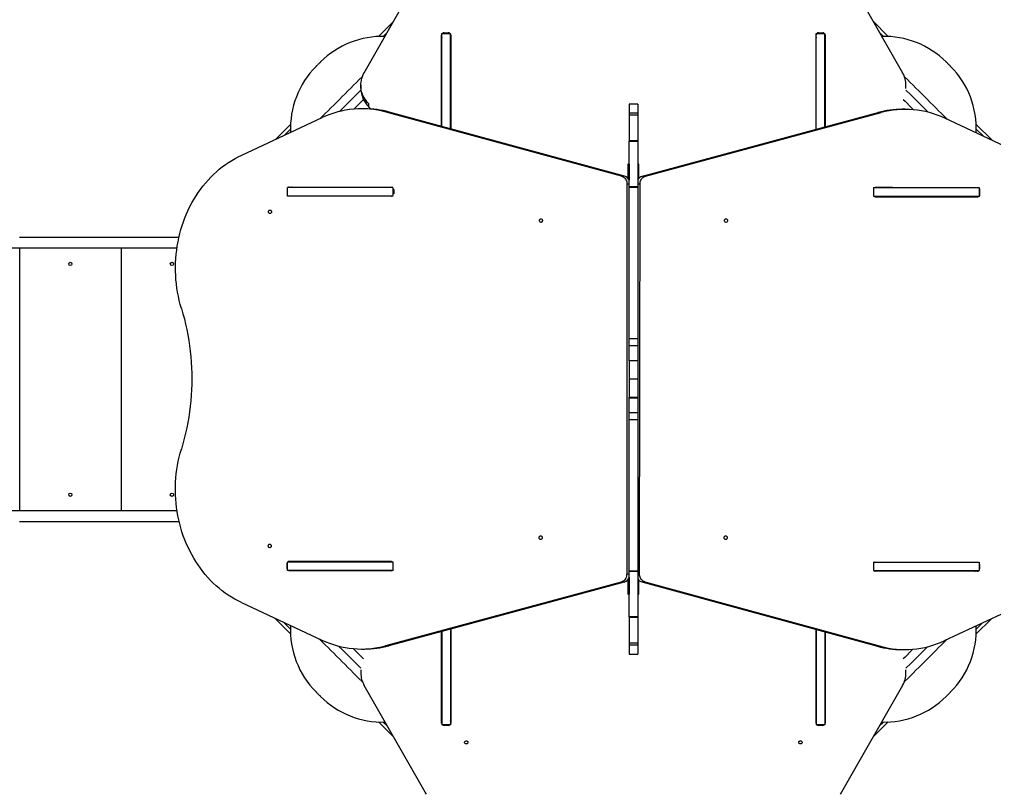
# Model space of a CAD drawing. Header units: millimetres. Extents: x -7245 to 6306, y -6696 to 5973.
# Drawn here: x 539 to 2935, y -565 to 1337 of the extents above; entities that cross this region are included whole.
import ezdxf

# ---------------------------------------------------------------- set-up
doc = ezdxf.new("R2010")
doc.units = ezdxf.units.MM
for name, color, linetype in [('DIKOM_ОБЪЕКТ', 7, 'Continuous'), ('DIKOM_РАЗМЕР_ЗОНА', 7, 'Continuous'), ('DIKOM_РАЗМЕР_ОБЪЕКТА', 7, 'Continuous')]:
    doc.layers.add(name, color=color, linetype=linetype)
doc.styles.add('style1', font='arial.ttf', dxfattribs={"width": 0.8})
doc.dimstyles.new('1-50', dxfattribs={"dimtxt": 300, "dimasz": 200, "dimexe": 100, "dimexo": 0, "dimgap": 100, "dimtad": 1, "dimtxsty": 'style1', "dimcen": 200, "dimclrd": 7, "dimclre": 7, "dimclrt": 7, "dimadec": 1, "dimazin": 2, "dimtfac": 1, "dimtmove": 0, "dimatfit": 2, "dimfxl": 0, "dimlwd": 25, "dimlwe": 18, "dimarcsym": 0})

# ---------------------------------------------------------------- blocks, each defined once
blk = doc.blocks.new('*D10')
at = {"layer": 'Defpoints', "color": 0, "transparency": 16777216}
for p in [(-4365.7, 2792.5), (4306.2, 475.6), (4306.2, -5965.3)]:
    blk.add_point(p, dxfattribs=at)
at = {"layer": 'DIKOM_РАЗМЕР_ОБЪЕКТА', "color": 7, "lineweight": 18, "transparency": 16777216}
for p, q in [((-4365.7, 2792.5), (-4365.7, -6065.3)), ((4306.2, 475.6), (4306.2, -6065.3))]:
    blk.add_line(p, q, dxfattribs=at)
at = {"layer": 'DIKOM_РАЗМЕР_ОБЪЕКТА', "color": 7, "lineweight": 25, "transparency": 16777216}
blk.add_line((-4165.7, -5965.3), (4106.2, -5965.3), dxfattribs=at)
at = {"layer": 'DIKOM_РАЗМЕР_ОБЪЕКТА', "color": 7, "transparency": 16777216}
for points in [[(-4165.7, -5931.9), (-4165.7, -5998.6), (-4365.7, -5965.3)], [(4106.2, -5931.9), (4106.2, -5998.6), (4306.2, -5965.3)]]:
    blk.add_solid(points, dxfattribs=at)
at = {"layer": 'DIKOM_РАЗМЕР_ОБЪЕКТА', "color": 7, "transparency": 16777216, "insert": (-85.8, -5712.1), "char_height": 300, "attachment_point": 5, "style": 'style1'}
blk.add_mtext('8650', dxfattribs=at)
blk = doc.blocks.new('*D11')
at = {"layer": 'Defpoints', "color": 0, "transparency": 16777216}
for p in [(-3472.3, 4472.8), (-6199.7, -2928.9), (1850.2, -2928.9)]:
    blk.add_point(p, dxfattribs=at)
at = {"layer": 'DIKOM_РАЗМЕР_ОБЪЕКТА', "color": 7, "lineweight": 18, "transparency": 16777216}
for p, q in [((-3472.3, 4472.8), (-6299.7, 4472.8)), ((1850.2, -2928.9), (-6299.7, -2928.9))]:
    blk.add_line(p, q, dxfattribs=at)
at = {"layer": 'DIKOM_РАЗМЕР_ОБЪЕКТА', "color": 7, "lineweight": 25, "transparency": 16777216}
blk.add_line((-6199.7, 4272.8), (-6199.7, -2728.9), dxfattribs=at)
at = {"layer": 'DIKOM_РАЗМЕР_ОБЪЕКТА', "color": 7, "transparency": 16777216}
for points in [[(-6233.1, 4272.8), (-6166.4, 4272.8), (-6199.7, 4472.8)], [(-6233.1, -2728.9), (-6166.4, -2728.9), (-6199.7, -2928.9)]]:
    blk.add_solid(points, dxfattribs=at)
at = {"layer": 'DIKOM_РАЗМЕР_ОБЪЕКТА', "color": 7, "transparency": 16777216, "insert": (-6452.9, 984.5), "char_height": 300, "attachment_point": 5, "rotation": 90, "style": 'style1'}
blk.add_mtext('7400', dxfattribs=at)
blk = doc.blocks.new('*D12')
at = {"layer": 'Defpoints', "color": 0, "transparency": 16777216}
for p in [(-5865.7, 123.3), (6306.2, -91.9), (6306.2, -6596.1)]:
    blk.add_point(p, dxfattribs=at)
at = {"layer": 'DIKOM_РАЗМЕР_ЗОНА', "color": 7, "lineweight": 18, "transparency": 16777216}
for p, q in [((-5865.7, 123.3), (-5865.7, -6696.1)), ((6306.2, -91.9), (6306.2, -6696.1))]:
    blk.add_line(p, q, dxfattribs=at)
at = {"layer": 'DIKOM_РАЗМЕР_ЗОНА', "color": 7, "lineweight": 25, "transparency": 16777216}
blk.add_line((-5665.7, -6596.1), (6106.2, -6596.1), dxfattribs=at)
at = {"layer": 'DIKOM_РАЗМЕР_ЗОНА', "color": 7, "transparency": 16777216}
for points in [[(-5665.7, -6562.8), (-5665.7, -6629.5), (-5865.7, -6596.1)], [(6106.2, -6562.8), (6106.2, -6629.5), (6306.2, -6596.1)]]:
    blk.add_solid(points, dxfattribs=at)
at = {"layer": 'DIKOM_РАЗМЕР_ЗОНА', "color": 7, "transparency": 16777216, "insert": (-71.2, -6343), "char_height": 300, "attachment_point": 5, "style": 'style1'}
blk.add_mtext('12150', dxfattribs=at)
blk = doc.blocks.new('*D13')
at = {"layer": 'Defpoints', "color": 0, "transparency": 16777216}
for p in [(-4231.9, 5972.8), (-6795, -4928.9), (1792.4, -4928.9)]:
    blk.add_point(p, dxfattribs=at)
at = {"layer": 'DIKOM_РАЗМЕР_ЗОНА', "color": 7, "lineweight": 18, "transparency": 16777216}
for p, q in [((-4231.9, 5972.8), (-6895, 5972.8)), ((1792.4, -4928.9), (-6895, -4928.9))]:
    blk.add_line(p, q, dxfattribs=at)
at = {"layer": 'DIKOM_РАЗМЕР_ЗОНА', "color": 7, "lineweight": 25, "transparency": 16777216}
blk.add_line((-6795, 5772.8), (-6795, -4728.9), dxfattribs=at)
at = {"layer": 'DIKOM_РАЗМЕР_ЗОНА', "color": 7, "transparency": 16777216}
for points in [[(-6828.3, 5772.8), (-6761.7, 5772.8), (-6795, 5972.8)], [(-6828.3, -4728.9), (-6761.7, -4728.9), (-6795, -4928.9)]]:
    blk.add_solid(points, dxfattribs=at)
at = {"layer": 'DIKOM_РАЗМЕР_ЗОНА', "color": 7, "transparency": 16777216, "insert": (-7048.2, 972.9), "char_height": 300, "attachment_point": 5, "rotation": 90, "style": 'style1'}
blk.add_mtext('10900', dxfattribs=at)

msp = doc.modelspace()

# ---------------------------------------------------------------- linework, layer by layer
at = {"layer": 'DIKOM_ОБЪЕКТ', "color": 7, "linetype": 'Continuous', "lineweight": 15}
for p, q in [((1386.745, 1205.812), (1533.3, 1462.56)), ((2564.539, 1462.56), (2711.094, 1205.812)), ((1458.61, 1331.711), (1422.226, 1295.328)), ((2675.613, 1295.328), (2639.228, 1331.714)), ((1443.563, 1305.351), (1433.728, 1295.516)), ((1577.22, 1074.125), (1577.22, 1299.021)), ((1577.92, 1302.918), (1598.92, 1302.918)), ((1577.92, 1073.935), (1577.92, 1302.918)), ((1583.22, 1304.217), (1593.62, 1304.217)), ((1583.22, 1302.918), (1583.22, 1304.217)), ((1593.62, 1302.918), (1593.62, 1304.217)), ((1598.92, 1068.213), (1598.92, 1302.918)), ((1599.62, 1299.021), (1599.62, 1068.023)), ((2498.22, 1067.007), (2498.22, 1299.021)), ((2498.92, 1302.918), (2519.92, 1302.918)), ((2498.92, 1067.196), (2498.92, 1302.918)), ((2504.22, 1304.217), (2514.62, 1304.217)), ((2504.22, 1302.918), (2504.22, 1304.217)), ((2514.62, 1302.918), (2514.62, 1304.217)), ((2519.92, 1072.861), (2519.92, 1302.918)), ((2520.62, 1299.021), (2520.62, 1073.049)), ((2664.112, 1295.516), (2654.275, 1305.353)), ((1378.46, 1175.11), (1378.46, 1167.61)), ((2719.378, 1167.61), (2719.378, 1175.11)), ((1397.986, 1122.254), (1397.986, 1129.754)), ((2059.92, 1128.836), (2038.92, 1128.836)), ((2038.92, 1128.836), (2038.92, 1106.605)), ((2059.92, 1128.836), (2059.92, 1106.605)), ((1388.323, 1117.351), (1380.823, 1117.351)), ((1403.395, 1116.845), (1397.986, 1122.254)), ((2019.83, 951.499), (1440.484, 1109.334)), ((1447.984, 1109.334), (1440.484, 1109.334)), ((2027.33, 951.499), (1447.984, 1109.334)), ((2059.92, 1106.605), (2038.92, 1106.605)), ((2038.92, 1106.605), (2038.92, 1101.947)), ((2059.92, 1106.605), (2059.92, 1101.947)), ((2071.219, 951.832), (2650.868, 1108.181)), ((2078.719, 951.832), (2658.368, 1108.181)), ((2650.868, 1108.181), (2658.368, 1108.181)), ((2717.467, 1116.046), (2709.967, 1116.046)), ((1085.524, 1003.521), (1283.838, 1095.664)), ((1205.722, 1078.823), (1169.383, 1042.485)), ((2059.92, 1101.947), (2038.92, 1101.947)), ((2038.92, 1101.947), (2038.92, 1038.786)), ((2059.92, 1101.947), (2059.92, 1038.786)), ((3013.077, 1001.48), (2814.987, 1094.11)), ((2931.152, 1039.79), (2892.118, 1078.823)), ((1205.534, 1067.322), (1190.516, 1052.304)), ((2909.901, 1049.727), (2892.306, 1067.322)), ((2059.92, 1038.786), (2038.92, 1038.786)), ((2038.92, 1038.786), (2038.92, 1037.316)), ((2038.92, 1037.316), (2059.92, 1037.316)), ((2038.92, 925.207), (2038.92, 1037.316)), ((2059.92, 1038.786), (2059.92, 1037.316)), ((2059.92, 1037.316), (2059.92, 925.207)), ((2038.42, 981.365), (2035.42, 981.365)), ((2035.42, 981.365), (2035.42, 963.364)), ((2038.42, 963.364), (2035.42, 963.364)), ((2035.42, 963.364), (2035.42, 946.381)), ((2038.42, 981.365), (2038.42, 963.364)), ((2038.42, 963.364), (2038.42, 941.898)), ((2062.42, 981.365), (2059.92, 981.365)), ((2062.42, 963.364), (2059.92, 963.364)), ((2062.42, 963.364), (2062.42, 981.365)), ((2062.42, 945.906), (2062.42, 963.364)), ((2027.33, 951.499), (2019.83, 951.499)), ((2071.219, 951.832), (2078.719, 951.832)), ((1198.366, 902.365), (1198.366, 923.365)), ((1457.215, 923.365), (1198.366, 923.365)), ((1202.315, 924.594), (1454.329, 924.379)), ((1458.173, 903.955), (1458.173, 922.41)), ((1459.521, 918.374), (1459.514, 907.974)), ((2033.174, 932.018), (2032.558, -27.476)), ((2038.92, 932.018), (2033.174, 932.018)), ((2059.92, 925.207), (2038.92, 925.207)), ((2038.92, 925.207), (2038.92, 924.764)), ((2038.92, 924.764), (2059.92, 924.764)), ((2038.92, 551.895), (2038.92, 924.764)), ((2059.92, 932.386), (2065.339, 932.386)), ((2059.92, 924.764), (2059.92, 925.207)), ((2059.92, 924.764), (2059.92, 551.895)), ((2064.109, -27.108), (2065.339, 932.386)), ((2639.666, 923.365), (2639.666, 902.365)), ((2639.666, 923.365), (2899.474, 923.365)), ((2643.353, 923.365), (2644.168, 923.437)), ((2679.226, 923.365), (2643.828, 923.425)), ((2686.726, 923.365), (2644.168, 923.437)), ((2899.474, 923.365), (2899.474, 902.365)), ((2899.474, 916.998), (2901.369, 916.998)), ((2901.356, 906.597), (2901.369, 916.998)), ((1458.173, 902.365), (1198.366, 902.365)), ((1454.384, 901.978), (1202.301, 902.194)), ((1209.801, 902.194), (1202.301, 902.194)), ((1454.564, 901.985), (1209.801, 902.194)), ((2639.666, 902.365), (2899.474, 902.365)), ((2644.069, 901.038), (2896.152, 900.606)), ((2899.474, 906.597), (2901.356, 906.597)), ((538.92, 801.896), (931.334, 801.896)), ((482.689, 774.896), (926.29, 774.896)), ((538.923, 774.896), (538.923, 128.896)), ((788.923, 774.896), (788.923, 128.896)), ((2038.92, 551.895), (2059.92, 551.895)), ((2038.92, 534.805), (2038.92, 551.895)), ((2059.92, 551.895), (2059.92, 534.805)), ((2038.92, 534.805), (2059.92, 534.805)), ((2038.92, 498.32), (2038.92, 534.805)), ((2059.92, 534.805), (2059.92, 498.32)), ((2038.92, 498.32), (2059.92, 498.32)), ((2038.92, 497.159), (2038.92, 498.32)), ((2059.92, 497.159), (2038.92, 497.159)), ((2038.92, 497.159), (2038.92, 452.364)), ((2059.92, 498.32), (2059.92, 497.159)), ((2059.92, 497.159), (2059.92, 452.364)), ((2059.92, 452.364), (2038.92, 452.364)), ((2038.92, 452.364), (2038.92, 407.569)), ((2059.92, 452.364), (2059.92, 407.569)), ((2038.92, 407.569), (2059.92, 407.569)), ((2038.92, 406.409), (2038.92, 407.569)), ((2059.92, 407.569), (2059.92, 406.409)), ((2038.92, 406.409), (2059.92, 406.409)), ((2038.92, 369.924), (2038.92, 406.409)), ((2059.92, 406.409), (2059.92, 369.924)), ((2038.92, 369.924), (2059.92, 369.924)), ((2038.92, 352.835), (2038.92, 369.924)), ((2059.92, 369.924), (2059.92, 352.835)), ((2038.92, 352.835), (2059.92, 352.835)), ((2038.92, -20.035), (2038.92, 352.835)), ((2059.92, 352.835), (2059.92, -20.035)), ((482.689, 128.896), (926.312, 128.896)), ((538.92, 101.896), (931.539, 101.896)), ((1198.366, -18.635), (1198.366, 2.365)), ((1458.173, 2.365), (1198.366, 2.365)), ((1453.808, 3.378), (1201.725, 3.593)), ((1458.173, -18.635), (1458.173, 2.365)), ((2639.666, 2.365), (2639.666, -18.635)), ((2639.666, 2.365), (2899.474, 2.365)), ((2642.169, 2.365), (2642.917, 2.437)), ((2642.64, 2.425), (2678.064, 2.365)), ((2642.917, 2.437), (2685.564, 2.365)), ((2899.474, 2.365), (2899.474, -18.635)), ((1196.525, -2.402), (1196.518, -12.802)), ((1198.366, -12.802), (1196.518, -12.802)), ((1198.366, -2.402), (1196.525, -2.402)), ((1458.173, -18.635), (1198.366, -18.635)), ((1201.711, -18.807), (1453.724, -19.022)), ((1209.211, -18.807), (1201.711, -18.807)), ((1209.211, -18.807), (1453.964, -19.016)), ((2059.92, -20.035), (2038.92, -20.035)), ((2038.92, -20.035), (2038.92, -20.479)), ((2038.92, -20.479), (2059.92, -20.479)), ((2038.92, -132.587), (2038.92, -20.479)), ((2059.92, -20.479), (2059.92, -20.035)), ((2059.92, -20.479), (2059.92, -132.587)), ((2639.666, -18.635), (2899.474, -18.635)), ((2894.971, -20.394), (2642.958, -19.962)), ((2899.474, -4.002), (2900.188, -4.002)), ((2899.474, -14.402), (2900.175, -14.402)), ((2900.188, -4.002), (2900.175, -14.402)), ((2019.19, -46.933), (1439.642, -203.778)), ((2026.69, -46.933), (1447.142, -203.778)), ((2026.69, -46.933), (2019.19, -46.933)), ((2038.92, -27.476), (2032.558, -27.476)), ((2035.42, -41.083), (2035.42, -58.635)), ((2038.42, -35.953), (2038.42, -58.635)), ((2059.92, -27.108), (2064.109, -27.108)), ((2062.42, -58.635), (2062.42, -42.083)), ((2069.939, -46.6), (2077.439, -46.6)), ((2069.939, -46.6), (2649.185, -204.93)), ((2077.439, -46.6), (2656.685, -204.93)), ((2035.42, -58.635), (2038.42, -58.635)), ((2035.42, -58.635), (2035.42, -76.635)), ((2038.42, -58.635), (2038.42, -76.635)), ((2059.92, -58.635), (2062.42, -58.635)), ((2062.42, -76.635), (2062.42, -58.635)), ((2035.42, -76.635), (2038.42, -76.635)), ((2059.92, -76.635), (2062.42, -76.635)), ((1084.865, -97.38), (1283.014, -189.841)), ((3011.712, -99.42), (2813.339, -191.394)), ((1166.747, -135.588), (1205.722, -174.564)), ((2059.92, -132.587), (2038.92, -132.587)), ((2038.92, -132.587), (2038.92, -134.057)), ((2059.92, -134.057), (2038.92, -134.057)), ((2038.92, -134.057), (2038.92, -197.218)), ((2059.92, -132.587), (2059.92, -134.057)), ((2059.92, -134.057), (2059.92, -197.218)), ((2892.118, -174.564), (2928.836, -137.845)), ((1187.958, -145.486), (1205.534, -163.062)), ((1598.92, -162.702), (1598.92, -398.189)), ((1599.62, -162.512), (1599.62, -394.292)), ((2498.22, -394.292), (2498.22, -163.665)), ((2498.92, -163.857), (2498.92, -398.189)), ((2892.306, -163.062), (2907.742, -147.625)), ((1577.22, -394.292), (1577.22, -168.575)), ((1577.92, -168.385), (1577.92, -398.189)), ((2519.92, -169.597), (2519.92, -398.189)), ((2520.62, -169.788), (2520.62, -394.292)), ((1380.356, -211.693), (1387.856, -211.693)), ((1447.142, -203.778), (1439.642, -203.778)), ((2059.92, -197.218), (2038.92, -197.218)), ((2038.92, -197.218), (2038.92, -201.876)), ((2059.92, -201.876), (2038.92, -201.876)), ((2038.92, -201.876), (2038.92, -224.108)), ((2059.92, -197.218), (2059.92, -201.876)), ((2059.92, -201.876), (2059.92, -224.108)), ((2649.185, -204.93), (2656.685, -204.93)), ((2709.032, -212.998), (2716.532, -212.998)), ((2038.92, -224.108), (2059.92, -224.108)), ((1378.462, -262.881), (1378.462, -270.381)), ((2719.38, -270.381), (2719.38, -262.881)), ((1533.301, -557.831), (1386.746, -301.083)), ((2711.096, -301.083), (2564.54, -557.831)), ((1422.226, -391.068), (1459.236, -428.078)), ((1433.728, -391.256), (1444.189, -401.717)), ((1598.92, -398.189), (1577.92, -398.189)), ((1583.22, -398.189), (1583.22, -399.488)), ((1593.62, -399.488), (1583.22, -399.488)), ((1593.62, -398.189), (1593.62, -399.488)), ((2519.92, -398.189), (2498.92, -398.189)), ((2504.22, -398.189), (2504.22, -399.488)), ((2514.62, -399.488), (2504.22, -399.488)), ((2514.62, -398.189), (2514.62, -399.488)), ((2638.608, -428.074), (2675.613, -391.068)), ((2653.655, -401.713), (2664.112, -391.256))]:
    msp.add_line(p, q, dxfattribs=at)
at = {"layer": 'DIKOM_ОБЪЕКТ', "color": 7, "linetype": 'Continuous', "lineweight": 15, "flags": 128}
for points in [[(1279.46, 1232.556), (1279.323, 1232.418), (1278.917, 1232.013), (1278.264, 1231.359), (1277.396, 1230.492), (1276.356, 1229.452), (1275.197, 1228.293), (1273.977, 1227.073), (1272.757, 1225.853), (1271.598, 1224.694), (1270.559, 1223.654), (1269.691, 1222.786), (1269.037, 1222.133), (1268.632, 1221.727), (1268.494, 1221.59)], [(2829.345, 1221.59), (2829.208, 1221.727), (2828.802, 1222.133), (2828.149, 1222.786), (2827.281, 1223.654), (2826.241, 1224.694), (2825.083, 1225.853), (2823.862, 1227.073), (2822.642, 1228.293), (2821.484, 1229.452), (2820.444, 1230.492), (2819.576, 1231.359), (2818.923, 1232.013), (2818.517, 1232.418), (2818.38, 1232.556)], [(1397.986, 1129.754), (1394.52, 1133.472), (1391.357, 1137.389), (1388.515, 1141.485), (1386.004, 1145.74), (1383.839, 1150.136), (1382.028, 1154.65), (1380.582, 1159.262), (1379.505, 1163.949), (1378.805, 1168.689), (1378.483, 1173.46), (1378.542, 1178.238), (1378.981, 1183.002), (1379.798, 1187.728), (1380.99, 1192.394), (1382.55, 1196.978), (1384.471, 1201.458), (1386.745, 1205.812)], [(1278.839, 1093.342), (1284.436, 1098.938), (1291.182, 1105.685), (1297.994, 1112.497), (1304.863, 1119.366), (1311.781, 1126.284), (1318.738, 1133.241), (1325.726, 1140.229), (1332.736, 1147.239), (1339.76, 1154.262), (1346.788, 1161.29), (1353.811, 1168.314), (1360.821, 1175.324), (1367.81, 1182.312), (1374.767, 1189.269), (1381.684, 1196.187), (1382.597, 1197.1)], [(2715.241, 1197.101), (2716.156, 1196.187), (2723.073, 1189.269), (2730.03, 1182.312), (2737.018, 1175.324), (2744.029, 1168.314), (2751.052, 1161.29), (2758.08, 1154.262), (2765.103, 1147.239), (2772.114, 1140.229), (2779.102, 1133.241), (2786.059, 1126.284), (2792.977, 1119.366), (2799.846, 1112.497), (2806.658, 1105.685), (2813.404, 1098.938), (2820.076, 1092.266), (2821.082, 1091.26)], [(1325.722, 1110.526), (1334.77, 1119.574), (1350.338, 1135.142), (1365.908, 1150.712), (1378.608, 1163.411)], [(2719.231, 1163.412), (2731.932, 1150.712), (2747.502, 1135.142), (2763.069, 1119.574), (2773.712, 1108.931)], [(1361.406, 1116.512), (1365.187, 1120.293), (1380.757, 1135.863), (1385.023, 1140.129)], [(2712.816, 1140.129), (2717.083, 1135.863), (2732.652, 1120.293), (2737.822, 1115.124)], [(937.269, 626.166), (934.444, 636.036), (931.918, 646.014), (929.692, 656.086), (927.77, 666.241), (926.153, 676.467), (924.845, 686.752), (923.846, 697.083), (923.157, 707.447), (922.78, 717.833), (922.715, 728.228), (922.962, 738.619), (923.52, 748.994), (924.389, 759.341), (925.568, 769.647), (927.055, 779.899), (928.85, 790.085), (930.949, 800.194), (933.349, 810.212), (936.049, 820.129), (939.045, 829.931), (942.334, 839.608), (945.91, 849.148), (949.771, 858.538), (953.911, 867.769), (958.326, 876.828), (963.009, 885.706), (967.957, 894.39), (973.161, 902.872), (978.618, 911.14), (984.319, 919.185), (990.258, 926.997), (996.428, 934.567), (1002.821, 941.885), (1009.43, 948.944), (1016.246, 955.733), (1023.263, 962.246), (1030.47, 968.475), (1037.861, 974.411), (1045.424, 980.048), (1053.153, 985.379), (1061.036, 990.398), (1069.066, 995.098), (1077.232, 999.474), (1085.524, 1003.521)], [(2019.83, 951.499), (2022.047, 950.711), (2024.152, 949.588), (2026.108, 948.15), (2027.881, 946.424), (2029.438, 944.44), (2030.751, 942.233), (2031.798, 939.844), (2032.559, 937.314), (2033.02, 934.69), (2033.174, 932.018)], [(2065.339, 932.386), (2065.498, 935.057), (2065.964, 937.68), (2066.729, 940.208), (2067.78, 942.594), (2069.098, 944.798), (2070.659, 946.778), (2072.435, 948.5), (2074.394, 949.932), (2076.502, 951.05), (2078.719, 951.832)], [(1202.301, 902.194), (1201.288, 902.31), (1201.075, 902.365)], [(1209.801, 902.194), (1208.788, 902.31), (1208.575, 902.365)], [(1456.153, 902.365), (1455.388, 902.107), (1454.384, 901.978)], [(1155.081, 868.334), (1156.154, 868.155), (1157.141, 867.634), (1157.96, 866.813), (1158.546, 865.759), (1158.85, 864.557), (1158.85, 863.304), (1158.543, 862.103), (1157.956, 861.05), (1157.136, 860.231), (1156.149, 859.711), (1155.075, 859.534), (1154.002, 859.713), (1153.016, 860.234), (1152.196, 861.055), (1151.611, 862.109), (1151.306, 863.311), (1151.307, 864.563), (1151.613, 865.764), (1152.2, 866.818), (1153.02, 867.637), (1154.007, 868.156), (1155.081, 868.334)], [(1158.791, 863.978), (1158.793, 863.991), (1158.865, 864.421)], [(1821.426, 846.764), (1822.5, 846.585), (1823.486, 846.064), (1824.305, 845.243), (1824.891, 844.189), (1825.196, 842.987), (1825.195, 841.735), (1824.888, 840.534), (1824.302, 839.48), (1823.481, 838.661), (1822.494, 838.142), (1821.421, 837.964), (1820.347, 838.143), (1819.361, 838.664), (1818.542, 839.486), (1817.956, 840.539), (1817.651, 841.741), (1817.652, 842.994), (1817.959, 844.195), (1818.546, 845.248), (1819.366, 846.068), (1820.353, 846.587), (1821.426, 846.764)], [(2276.911, 837.964), (2275.837, 838.145), (2274.851, 838.666), (2274.033, 839.488), (2273.448, 840.543), (2273.144, 841.745), (2273.145, 842.997), (2273.452, 844.198), (2274.04, 845.251), (2274.861, 846.07), (2275.848, 846.588), (2276.922, 846.764), (2277.995, 846.585), (2278.981, 846.063), (2279.8, 845.241), (2280.385, 844.186), (2280.689, 842.984), (2280.687, 841.732), (2280.38, 840.531), (2279.792, 839.478), (2278.972, 838.66), (2277.984, 838.141), (2276.911, 837.964)], [(937.269, 626.166), (941.002, 613.307), (944.446, 600.34), (947.597, 587.275), (950.454, 574.12), (953.014, 560.883), (955.277, 547.575), (957.24, 534.203), (958.902, 520.777), (960.262, 507.306), (961.319, 493.799), (962.072, 480.264), (962.521, 466.711), (962.666, 453.15), (962.506, 439.589), (962.042, 426.037), (961.273, 412.504), (960.201, 398.998), (958.827, 385.528), (957.15, 372.105), (955.172, 358.736), (952.895, 345.431), (950.32, 332.198), (947.448, 319.047), (944.282, 305.987), (940.824, 293.025), (937.076, 280.172)], [(1084.865, -97.38), (1076.579, -93.32), (1068.42, -88.93), (1060.397, -84.217), (1052.521, -79.186), (1044.801, -73.842), (1037.245, -68.193), (1029.863, -62.246), (1022.664, -56.006), (1015.657, -49.482), (1008.849, -42.682), (1002.25, -35.614), (995.867, -28.286), (989.707, -20.707), (983.779, -12.886), (978.088, -4.832), (972.643, 3.444), (967.449, 11.932), (962.513, 20.624), (957.84, 29.508), (953.437, 38.573), (949.309, 47.809), (945.46, 57.205), (941.895, 66.748), (938.619, 76.429), (935.635, 86.235), (932.947, 96.155), (930.558, 106.176), (928.472, 116.286), (926.689, 126.474), (925.214, 136.727), (924.047, 147.034), (923.19, 157.38), (922.644, 167.755), (922.409, 178.145), (922.487, 188.538), (922.876, 198.922), (923.576, 209.284), (924.587, 219.612), (925.906, 229.894), (927.534, 240.116), (929.467, 250.267), (931.704, 260.335), (934.241, 270.307), (937.076, 280.172)], [(1820.926, 66.765), (1822, 66.585), (1822.986, 66.064), (1823.805, 65.244), (1824.391, 64.189), (1824.696, 62.988), (1824.695, 61.735), (1824.389, 60.534), (1823.802, 59.481), (1822.981, 58.661), (1821.994, 58.142), (1820.921, 57.965), (1819.847, 58.143), (1818.861, 58.665), (1818.042, 59.486), (1817.456, 60.54), (1817.151, 61.742), (1817.152, 62.994), (1817.458, 64.195), (1818.046, 65.248), (1818.866, 66.068), (1819.853, 66.587), (1820.926, 66.765)], [(2275.911, 57.965), (2274.837, 58.145), (2273.851, 58.668), (2273.033, 59.489), (2272.448, 60.543), (2272.144, 61.746), (2272.145, 62.998), (2272.452, 64.199), (2273.04, 65.252), (2273.861, 66.07), (2274.848, 66.589), (2275.922, 66.765), (2276.995, 66.585), (2277.981, 66.063), (2278.8, 65.242), (2279.385, 64.187), (2279.689, 62.985), (2279.687, 61.733), (2279.38, 60.531), (2278.792, 59.479), (2277.972, 58.66), (2276.984, 58.142), (2275.911, 57.965)], [(1154.554, 46.334), (1155.628, 46.155), (1156.614, 45.634), (1157.433, 44.813), (1158.019, 43.759), (1158.323, 42.557), (1158.323, 41.304), (1158.016, 40.103), (1157.429, 39.05), (1156.609, 38.231), (1155.622, 37.711), (1154.548, 37.534), (1153.475, 37.713), (1152.489, 38.234), (1151.67, 39.055), (1151.084, 40.109), (1150.779, 41.311), (1150.78, 42.563), (1151.086, 43.765), (1151.673, 44.818), (1152.494, 45.637), (1153.48, 46.157), (1154.554, 46.334)], [(1201.711, -18.807), (1200.697, -18.691), (1200.482, -18.635)], [(1209.211, -18.807), (1208.197, -18.691), (1207.982, -18.635)], [(1455.563, -18.635), (1454.738, -18.908), (1453.724, -19.022)], [(2032.558, -27.476), (2032.402, -30.147), (2031.937, -32.771), (2031.173, -35.299), (2030.124, -37.686), (2028.807, -39.891), (2027.247, -41.873), (2025.473, -43.596), (2023.514, -45.03), (2021.408, -46.149), (2019.19, -46.933)], [(2077.439, -46.6), (2075.224, -45.809), (2073.119, -44.685), (2071.164, -43.246), (2069.392, -41.518), (2067.836, -39.532), (2066.524, -37.325), (2065.479, -34.934), (2064.72, -32.404), (2064.261, -29.78), (2064.109, -27.108)], [(1382.904, -293.146), (1381.684, -291.927), (1374.767, -285.009), (1367.81, -278.052), (1360.821, -271.063), (1353.811, -264.053), (1346.788, -257.03), (1339.76, -250.002), (1332.736, -242.979), (1325.726, -235.968), (1318.738, -228.98), (1311.781, -222.023), (1304.863, -215.106), (1297.994, -208.236), (1291.182, -201.424), (1284.436, -194.678), (1277.763, -188.006), (1276.611, -186.853)], [(2819.582, -188.5), (2813.404, -194.678), (2806.658, -201.424), (2799.846, -208.236), (2792.977, -215.106), (2786.059, -222.023), (2779.102, -228.98), (2772.114, -235.968), (2765.103, -242.979), (2758.08, -250.002), (2751.052, -257.03), (2744.029, -264.053), (2737.018, -271.063), (2730.03, -278.052), (2723.073, -285.009), (2716.156, -291.927), (2714.939, -293.143)], [(1378.58, -259.123), (1365.908, -246.452), (1350.338, -230.882), (1334.77, -215.314), (1324.009, -204.553)], [(1384.869, -235.714), (1380.757, -231.602), (1365.187, -216.033), (1359.918, -210.764)], [(2736.582, -212.103), (2732.652, -216.033), (2717.083, -231.602), (2712.972, -235.713)], [(2772.405, -205.979), (2763.069, -215.314), (2747.502, -230.882), (2731.932, -246.452), (2719.262, -259.122)], [(1268.494, -317.33), (1268.632, -317.467), (1269.037, -317.873), (1269.691, -318.526), (1270.559, -319.394), (1271.598, -320.434), (1272.757, -321.592), (1273.977, -322.813), (1275.197, -324.032), (1276.356, -325.192), (1277.396, -326.231), (1278.264, -327.099), (1278.917, -327.752), (1279.323, -328.158), (1279.46, -328.295)], [(2818.38, -328.295), (2818.517, -328.158), (2818.923, -327.752), (2819.576, -327.099), (2820.444, -326.231), (2821.484, -325.192), (2822.642, -324.032), (2823.862, -322.813), (2825.083, -321.592), (2826.241, -320.434), (2827.281, -319.394), (2828.149, -318.526), (2828.802, -317.873), (2829.208, -317.467), (2829.345, -317.33)], [(1633.52, -441.49), (1633.698, -440.416), (1634.219, -439.43), (1635.039, -438.61), (1636.092, -438.024), (1637.294, -437.718), (1638.546, -437.718), (1639.748, -438.024), (1640.802, -438.61), (1641.622, -439.43), (1642.142, -440.416), (1642.32, -441.49), (1642.142, -442.563), (1641.622, -443.55), (1640.802, -444.369), (1639.748, -444.956), (1638.546, -445.262), (1637.294, -445.262), (1636.092, -444.956), (1635.039, -444.369), (1634.219, -443.55), (1633.698, -442.563), (1633.52, -441.49)], [(2455.52, -441.49), (2455.699, -440.416), (2456.219, -439.43), (2457.039, -438.61), (2458.092, -438.024), (2459.294, -437.718), (2460.547, -437.718), (2461.748, -438.024), (2462.802, -438.61), (2463.622, -439.43), (2464.142, -440.416), (2464.32, -441.49), (2464.142, -442.563), (2463.622, -443.55), (2462.802, -444.369), (2461.748, -444.956), (2460.547, -445.262), (2459.294, -445.262), (2458.092, -444.956), (2457.039, -444.369), (2456.219, -443.55), (2455.699, -442.563), (2455.52, -441.49)], [(1540.415, -568.899), (1536.702, -563.44), (1533.301, -557.831)], [(2564.54, -557.831), (2561.139, -563.44), (2557.427, -568.899)]]:
    msp.add_lwpolyline(points, dxfattribs=at)
at = {"layer": 'DIKOM_ОБЪЕКТ', "color": 7, "linetype": 'Continuous', "lineweight": 15}
for centre in [(663.923, 735.896), (913.923, 735.896), (663.923, 167.896), (913.923, 167.896)]:
    msp.add_circle(centre, 4, dxfattribs=at)
for centre, radius, start, end in [((1431.488, 1080.528), 215, 88.290799, 135), ((1581.895, 1298.995), 4.676, 148.241702, 179.689808), ((1581.895, 1291.495), 4.676, 148.241702, 179.689808), ((1583.165, 1297.673), 6.544, 89.518365, 126.728747), ((1593.675, 1297.672), 6.545, 53.274794, 90.480129), ((1594.944, 1298.995), 4.676, 0.310192, 31.758298), ((1594.944, 1291.495), 4.676, 0.310192, 31.758298), ((2502.892, 1298.996), 4.672, 148.228763, 179.702747), ((2502.892, 1291.496), 4.672, 148.228763, 179.702747), ((2504.165, 1297.672), 6.545, 89.519118, 126.726977), ((2514.675, 1297.673), 6.544, 53.271262, 90.482643), ((2515.946, 1298.996), 4.674, 0.3049, 31.76359), ((2515.946, 1291.496), 4.674, 0.3049, 31.76359), ((2666.352, 1080.528), 215, 45, 91.709449), ((1420.522, 1069.562), 215, 135, 182.712209), ((2657.726, 1174.944), 61.653, 0.154795, 30.045294), ((2677.317, 1069.562), 215, 356.942035, 45), ((1442.365, 1168.24), 63.907, 180.564861, 226.019099), ((1380.733, 889.672), 227.643, 74.782992, 115.191425), ((1388.208, 890.496), 226.855, 74.722243, 89.970782), ((2710.047, 889.459), 226.587, 90.02029, 105.139774), ((2717.551, 888.257), 227.748, 64.670323, 105.061742), ((2021.95, 934.042), 18.267, 21.71997, 72.869867), ((2076.273, 934.717), 17.845, 106.449436, 156.400295), ((1202.367, 919.796), 4.798, 90.62177, 131.950259), ((1209.878, 919.782), 4.815, 93.601527, 131.92408), ((1453.89, 918.752), 5.644, 356.159054, 85.54002), ((2894.993, 917.103), 6.377, 359.057522, 45.360759), ((2644.212, 905.859), 4.824, 226.423487, 268.308138), ((2888.607, 905.429), 4.826, 274.57429, 320.574339), ((2895.729, 906.23), 5.639, 274.304636, 3.739373), ((1163.863, 863.934), 5.095, 171.182655, 188.817345), ((1830.215, 842.364), 5.102, 171.194311, 188.805689), ((2268.153, 842.365), 5.074, 351.1453, 8.8547), ((2268.158, 842.365), 5.068, 351.13507, 8.86493), ((1829.715, 62.364), 5.102, 171.194311, 188.805689), ((1829.668, 62.364), 5.055, 171.100141, 188.899859), ((2267.173, 62.365), 5.054, 351.10889, 8.89111), ((2267.138, 62.365), 5.089, 351.175453, 8.833292), ((1163.343, 41.934), 5.102, 171.194311, 188.805689), ((1202.87, -2.296), 6.346, 135.220205, 180.963056), ((1201.779, -1.209), 4.803, 90.645884, 131.919895), ((1209.289, -1.222), 4.819, 93.617126, 131.902572), ((1453.698, -1.349), 4.728, 51.760048, 88.671395), ((1202.909, -12.9), 6.391, 179.127292, 224.696908), ((2643.028, -15.141), 4.822, 225.798685, 269.16623), ((2887.357, -15.438), 4.964, 275.249226, 319.899402), ((2894.858, -15.421), 4.974, 271.302951, 319.740034), ((2893.478, -3.97), 6.71, 359.726144, 26.681122), ((2893.464, -14.417), 6.711, 333.572743, 0.126125), ((2021.22, -29.282), 18.479, 287.218549, 343.298502), ((2074.9, -29.778), 17.538, 211.335081, 253.570442), ((1420.522, -165.302), 215, 176.940035, 225), ((2677.317, -165.302), 215, 315, 2.774753), ((1380.272, 16.081), 227.735, 244.718424, 285.111477), ((2716.622, 14.671), 227.633, 254.733726, 295.143214), ((1387.778, 14.887), 226.58, 270.019852, 285.188874), ((2709.148, 13.876), 226.873, 254.674501, 269.970795), ((1440.116, -270.214), 61.654, 180.155083, 210.045007), ((2657.435, -270.136), 61.946, 330.026926, 359.772984), ((1431.488, -176.267), 215, 225, 271.779691), ((2666.352, -176.267), 215, 268.220806, 315), ((1581.896, -386.766), 4.676, 180.310192, 211.758298), ((1581.896, -394.266), 4.676, 180.310192, 211.758298), ((1583.164, -392.948), 6.54, 233.260452, 270.492436), ((1593.676, -392.946), 6.542, 269.509076, 306.736002), ((1594.945, -386.766), 4.676, 328.241702, 359.689808), ((1594.945, -394.266), 4.676, 328.241702, 359.689808), ((2502.892, -386.767), 4.672, 180.297253, 211.771237), ((2502.892, -394.267), 4.672, 180.297253, 211.771237), ((2504.164, -392.947), 6.541, 233.262225, 270.49168), ((2514.677, -392.948), 6.54, 269.506557, 306.739538), ((2515.945, -386.766), 4.676, 328.241702, 359.689808), ((2515.945, -394.266), 4.676, 328.241702, 359.689808), ((1637.92, -432.673), 5.127, 261.237302, 278.762698), ((2459.92, -432.673), 5.127, 261.237303, 278.762697)]:
    msp.add_arc(centre, radius, start, end, dxfattribs=at)

# ---------------------------------------------------------------- dimensions: what is measured, and where the dimension line sits
at = {"layer": 'DIKOM_РАЗМЕР_ЗОНА'}
dim = msp.add_linear_dim(base=(-6795.001, -4928.879), p1=(-4231.865, 5972.834), p2=(1792.398, -4928.879), angle=90, text='10900', dimstyle='1-50', dxfattribs=at)
dim.commit()
dim.dimension.update_dxf_attribs({"geometry": '*D13', "text_midpoint": (-6795.001, 972.936), "dimtype": 160})
dim = msp.add_linear_dim(base=(6306.184, -6596.144), p1=(-5865.714, 123.344), p2=(6306.184, -91.922), text='12150', dimstyle='1-50', dxfattribs=at)
dim.commit()
dim.dimension.update_dxf_attribs({"geometry": '*D12', "text_midpoint": (-71.192, -6596.144), "dimtype": 160})
at = {"layer": 'DIKOM_РАЗМЕР_ОБЪЕКТА'}
dim = msp.add_linear_dim(base=(-6199.728, -2928.864), p1=(-3472.315, 4472.834), p2=(1850.213, -2928.864), angle=90, text='7400', dimstyle='1-50', dxfattribs=at)
dim.commit()
dim.dimension.update_dxf_attribs({"geometry": '*D11', "text_midpoint": (-6199.728, 984.539), "dimtype": 160})
dim = msp.add_linear_dim(base=(4306.158, -5965.268), p1=(-4365.714, 2792.532), p2=(4306.158, 475.605), text='8650', dimstyle='1-50', dxfattribs=at)
dim.commit()
dim.dimension.update_dxf_attribs({"geometry": '*D10', "text_midpoint": (-85.784, -5965.268), "dimtype": 160})

doc.saveas('drawing.dxf')
